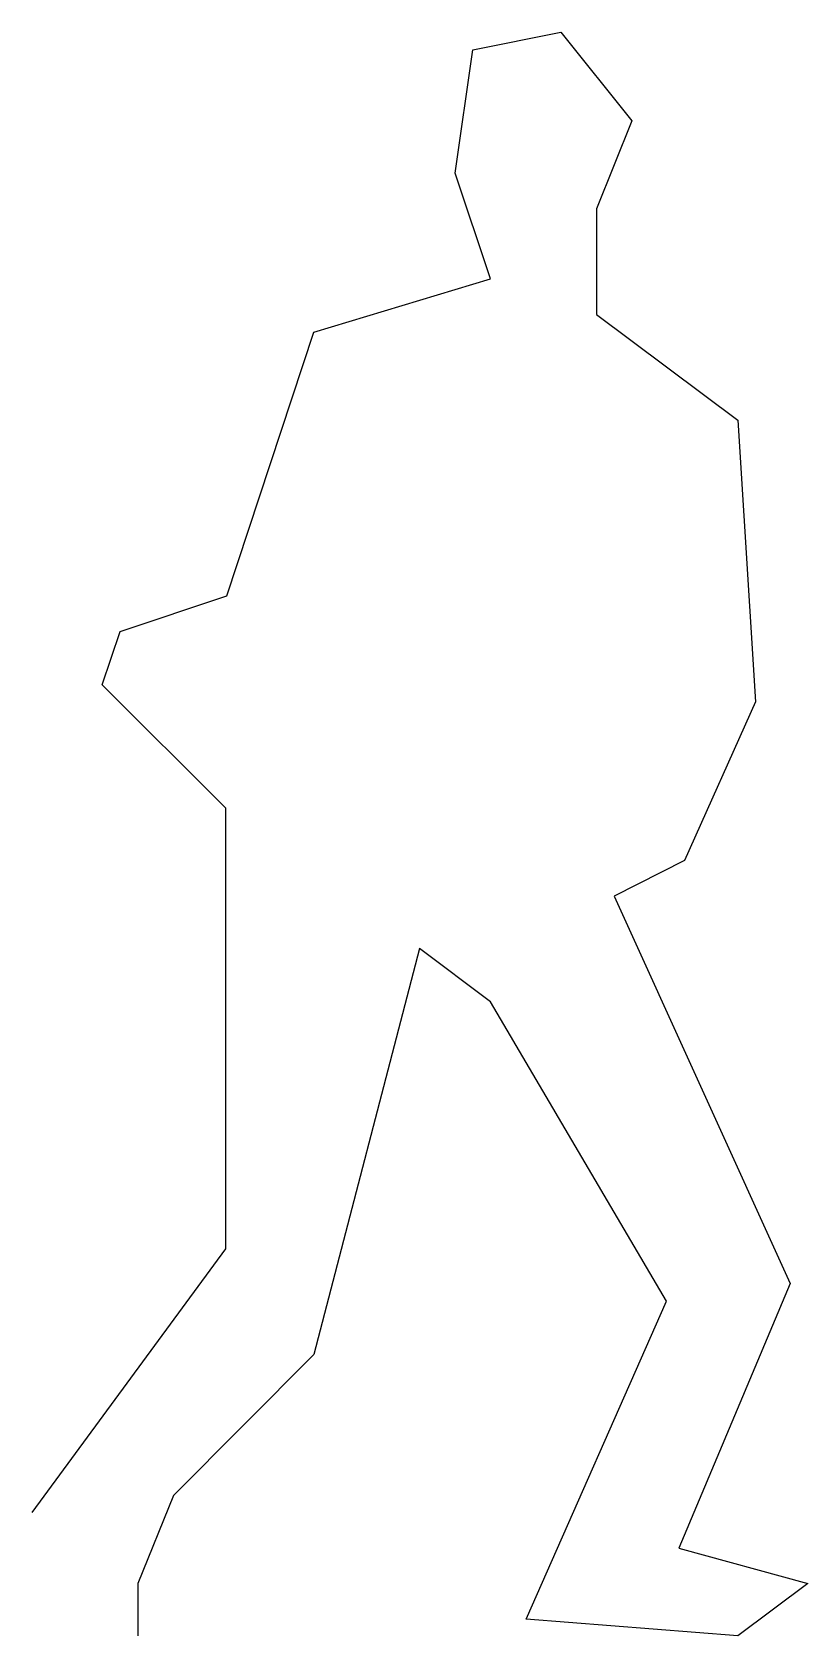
# Model space of a CAD drawing. Extents: x 2511 to 3340, y 2087 to 3802.
import ezdxf

# ---------------------------------------------------------------- set-up
doc = ezdxf.new("R2010")
doc.units = 0
doc.header["$LTSCALE"] = 50
doc.layers.get('0').update_dxf_attribs({"linetype": 'CONTINUOUS'})

msp = doc.modelspace()

# ---------------------------------------------------------------- linework, layer by layer
at = {"color": 0, "linetype": 'CONTINUOUS'}
for p, q in [((2982.20318, 3783.495304), (3076.20318, 3802.495304)), ((3076.20318, 3802.495304), (3152.20318, 3707.495304)), ((2963.20318, 3651.495304), (2982.20318, 3783.495304)), ((2963.20318, 3651.495304), (2982.20318, 3783.495304)), ((3152.20318, 3707.495304), (3114.20318, 3613.495304)), ((3001.20318, 3538.495304), (2963.20318, 3651.495304)), ((3001.20318, 3538.495304), (2963.20318, 3651.495304)), ((3114.20318, 3613.495304), (3114.20318, 3500.495304)), ((2812.20318, 3481.495304), (3001.20318, 3538.495304)), ((3114.20318, 3500.495304), (3265.20318, 3387.495304)), ((2719.20318, 3199.495304), (2812.20318, 3481.495304)), ((3265.20318, 3387.495304), (3284.20318, 3086.495304)), ((2605.20318, 3161.495304), (2719.20318, 3199.495304)), ((2586.20318, 3104.495304), (2605.20318, 3161.495304)), ((2718.20318, 2972.495304), (2586.20318, 3104.495304)), ((3284.20318, 3086.495304), (3208.20318, 2916.495304)), ((2718.20318, 2501.495304), (2718.20318, 2972.495304)), ((3208.20318, 2916.495304), (3133.20318, 2878.495304)), ((3133.20318, 2878.495304), (3321.20318, 2464.495304)), ((2925.20318, 2822.495304), (2812.20318, 2388.495304)), ((3001.20318, 2765.495304), (2925.20318, 2822.495304)), ((3189.20318, 2445.495304), (3001.20318, 2765.495304)), ((2511.20318, 2219.495304), (2718.20318, 2501.495304)), ((3321.20318, 2464.495304), (3202.20318, 2181.495304)), ((3039.20318, 2105.495304), (3189.20318, 2445.495304)), ((2812.20318, 2388.495304), (2662.20318, 2237.495304)), ((2662.20318, 2237.495304), (2624.20318, 2143.495304)), ((3202.20318, 2181.495304), (3340.20318, 2143.495304)), ((2624.20318, 2143.495304), (2624.20318, 2087.495304)), ((3340.20318, 2143.495304), (3265.20318, 2087.495304)), ((3265.20318, 2087.495304), (3039.20318, 2105.495304))]:
    msp.add_line(p, q, dxfattribs=at)

doc.saveas('drawing.dxf')
